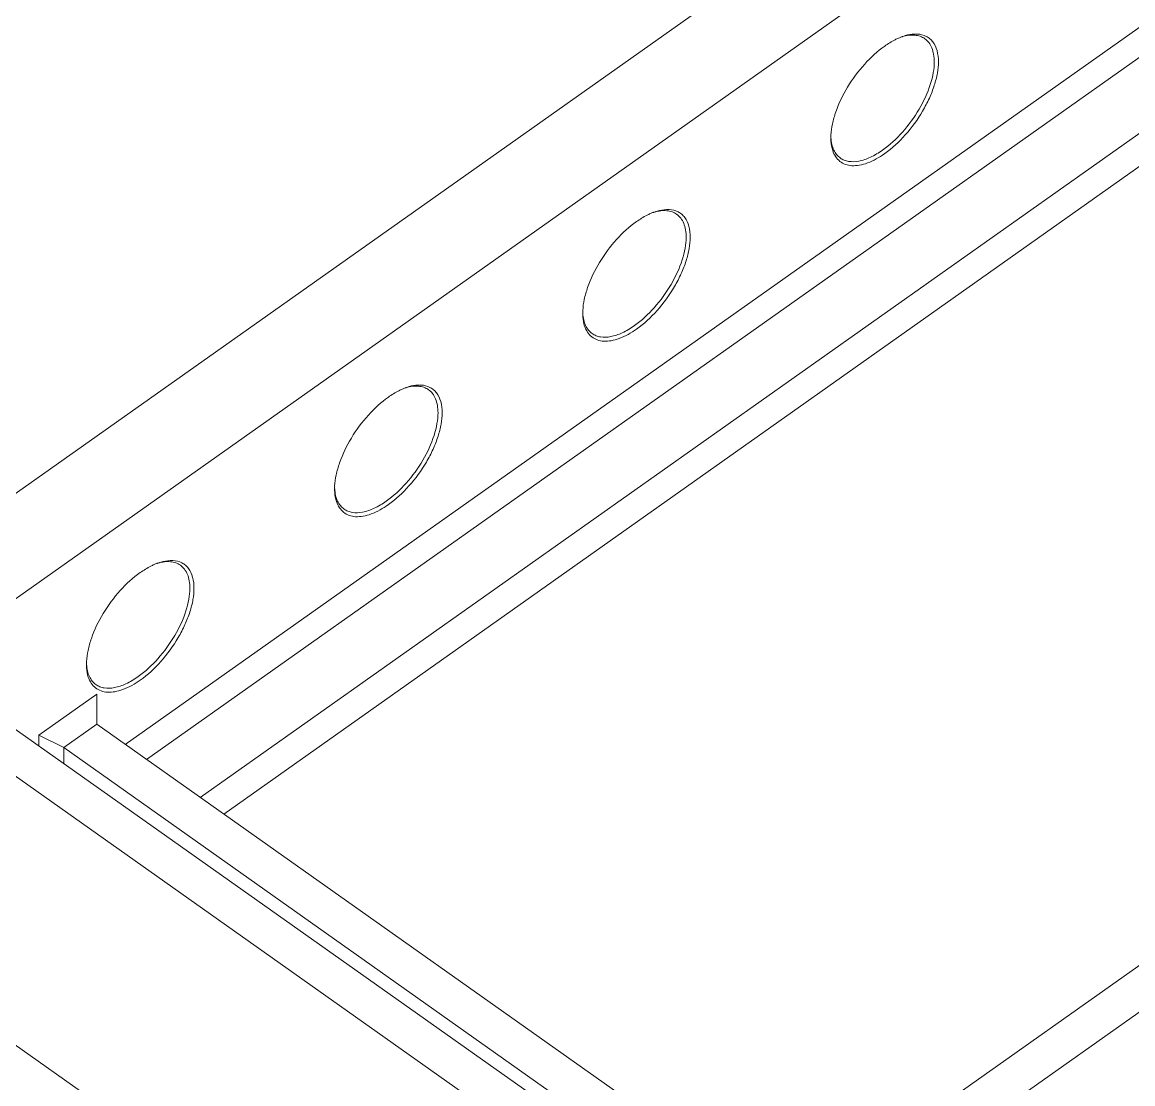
# Model space of a CAD drawing. Header units: millimetres. Extents: x 0 to 9253, y 0 to 2730.
# Drawn here: x 5221.9 to 5411.8, y 1902.8 to 2084.3 of the extents above; entities that cross this region are included whole.
import ezdxf

# ---------------------------------------------------------------- set-up
doc = ezdxf.new("R2010")
doc.units = ezdxf.units.MM
doc.layers.get('0').update_dxf_attribs({"lineweight": 13})

msp = doc.modelspace()

# ---------------------------------------------------------------- linework, layer by layer
at = {"color": 7, "linetype": 'Continuous'}
for p, q in [((5434.03, 2154.56), (5194.32, 1985.06)), ((5446.76, 2145.56), (5207.05, 1976.06)), ((5357.31, 1858.81), (5028.5, 2091.31)), ((5239.5, 1960.83), (5419.18, 2087.88)), ((5243.12, 1958.27), (5421.3, 2084.26)), ((5430.49, 2077.76), (5252.32, 1951.77)), ((5256.32, 1948.94), (5430.49, 2072.1)), ((5347.41, 1876.81), (5587.12, 2046.31)), ((5036.67, 2039.58), (5346.7, 1820.35)), ((5565.2, 2022.81), (5380.64, 1892.31)), ((5207.05, 1973.06), (5343.16, 1876.81)), ((5224.72, 1962.4), (5234.62, 1969.4)), ((5234.62, 1964.28), (5234.62, 1969.4)), ((5228.97, 1960.28), (5234.62, 1964.28)), ((5234.62, 1964.28), (5352.86, 1880.67)), ((5224.72, 1960.56), (5224.72, 1962.4)), ((5228.97, 1960.28), (5224.72, 1962.4)), ((5228.97, 1957.56), (5228.97, 1960.28)), ((5347, 1876.81), (5228.97, 1960.28))]:
    msp.add_line(p, q, dxfattribs=at)
for centre, radius, start, end in [((5375.76, 2072.38), 10.05, 110.6899, 113.7217), ((5375.52, 2072.99), 9.39, 109.4716, 110.6802), ((5375.29, 2073.66), 8.68, 106.3072, 109.4972), ((5369.51, 2064.51), 9.38, 178.4702, 179.992), ((5370.09, 2064.5), 9.95, 177.112, 178.4718), ((5333.33, 2042.38), 10.05, 110.6899, 113.7217), ((5333.1, 2042.99), 9.39, 109.4716, 110.6802), ((5332.86, 2043.66), 8.68, 106.3072, 109.4972), ((5327.66, 2034.5), 9.95, 177.112, 178.4718), ((5327.09, 2034.51), 9.38, 178.4702, 179.992), ((5290.9, 2012.38), 10.05, 110.6899, 113.7217), ((5290.67, 2012.99), 9.39, 109.4716, 110.6802), ((5290.44, 2013.66), 8.68, 106.3072, 109.4972), ((5284.66, 2004.51), 9.38, 178.4702, 179.992), ((5285.23, 2004.5), 9.95, 177.112, 178.4718), ((5248.01, 1983.66), 8.68, 106.3072, 109.4972), ((5248.48, 1982.38), 10.05, 110.6899, 113.7217), ((5248.24, 1982.99), 9.39, 109.4716, 110.6802), ((5242.81, 1974.5), 9.95, 177.112, 178.4718), ((5242.23, 1974.51), 9.38, 178.4702, 179.992)]:
    msp.add_arc(centre, radius, start, end, dxfattribs=at)
for points, knots in [([(5371.71, 2081.58), (5371.51, 2081.49), (5370.68, 2081.1), (5369.9, 2080.61), (5369.33, 2080.21)], [0, 0, 0, 0, 0.23616, 1, 1, 1, 1]), ([(5376.19, 2081.47), (5375.95, 2081.64), (5375.4, 2081.92), (5374.46, 2082.11), (5373.43, 2082.08), (5372.72, 2081.93), (5372.36, 2081.82)], [0, 0, 0, 0, 0.2225, 0.45747, 0.714627, 1, 1, 1, 1]), ([(5374.93, 2082.26), (5374.76, 2082.27), (5374.06, 2082.28), (5373.37, 2082.15), (5372.85, 2082)], [0, 0, 0, 0, 0.232716, 1, 1, 1, 1]), ([(5378.52, 2077.52), (5378.52, 2078.16), (5378.4, 2079.36), (5377.8, 2080.71), (5377.08, 2081.48), (5376.22, 2082.05), (5375.44, 2082.23), (5374.93, 2082.26)], [0, 0, 0, 0, 0.291419, 0.538606, 0.652467, 0.764716, 1, 1, 1, 1]), ([(5377.81, 2077.52), (5377.81, 2077.94), (5377.75, 2078.76), (5377.45, 2079.88), (5376.94, 2080.81), (5376.45, 2081.28), (5376.19, 2081.47)], [0, 0, 0, 0, 0.289643, 0.548347, 0.781425, 1, 1, 1, 1]), ([(5369.33, 2080.21), (5368.08, 2079.33), (5365.73, 2077.16), (5362.91, 2073.34), (5361.18, 2069.8), (5360.37, 2066.98), (5360.18, 2065.64), (5360.15, 2065)], [0, 0, 0, 0, 0.251201, 0.519921, 0.777808, 0.894648, 1, 1, 1, 1]), ([(5368.97, 2062.43), (5370.22, 2063.3), (5372.54, 2065.47), (5375.31, 2069.29), (5376.96, 2072.82), (5377.68, 2075.59), (5377.81, 2076.9), (5377.81, 2077.52)], [0, 0, 0, 0, 0.253523, 0.524317, 0.781826, 0.897152, 1, 1, 1, 1]), ([(5369.33, 2061.82), (5370.62, 2062.74), (5373.04, 2064.99), (5375.46, 2068.32), (5376.99, 2071.25), (5377.84, 2073.43), (5378.38, 2075.51), (5378.52, 2076.87), (5378.52, 2077.52)], [0, 0, 0, 0, 0.253429, 0.524117, 0.656536, 0.781906, 0.89719, 1, 1, 1, 1]), ([(5360.13, 2064.52), (5360.13, 2064.32), (5360.16, 2063.59), (5360.28, 2062.86), (5360.45, 2062.35)], [0, 0, 0, 0, 0.268463, 1, 1, 1, 1]), ([(5360.15, 2064.5), (5360.17, 2064.13), (5360.27, 2063.42), (5360.59, 2062.45), (5361.08, 2061.65), (5361.52, 2061.23), (5361.76, 2061.06)], [0, 0, 0, 0, 0.284912, 0.542059, 0.777135, 1, 1, 1, 1]), ([(5360.45, 2062.35), (5360.57, 2061.98), (5360.89, 2061.29), (5361.65, 2060.46), (5362.62, 2059.92), (5363.78, 2059.71), (5365.06, 2059.81), (5367.01, 2060.37), (5368.41, 2061.18), (5369.33, 2061.82)], [0, 0, 0, 0, 0.111445, 0.214237, 0.315791, 0.423823, 0.544201, 0.680178, 1, 1, 1, 1]), ([(5361.76, 2061.06), (5361.96, 2060.91), (5362.41, 2060.67), (5363.48, 2060.39), (5365.04, 2060.47), (5367.02, 2061.18), (5368.31, 2061.96), (5368.97, 2062.43)], [0, 0, 0, 0, 0.096437, 0.196831, 0.420864, 0.688207, 1, 1, 1, 1]), ([(5329.29, 2051.58), (5329.09, 2051.49), (5328.26, 2051.1), (5327.47, 2050.61), (5326.9, 2050.21)], [0, 0, 0, 0, 0.23616, 1, 1, 1, 1]), ([(5333.76, 2051.47), (5333.52, 2051.64), (5332.97, 2051.92), (5332.04, 2052.11), (5331, 2052.08), (5330.29, 2051.93), (5329.93, 2051.82)], [0, 0, 0, 0, 0.2225, 0.45747, 0.714627, 1, 1, 1, 1]), ([(5332.5, 2052.26), (5332.34, 2052.27), (5331.64, 2052.28), (5330.94, 2052.15), (5330.42, 2052)], [0, 0, 0, 0, 0.232716, 1, 1, 1, 1]), ([(5336.09, 2047.52), (5336.09, 2048.16), (5335.97, 2049.36), (5335.37, 2050.71), (5334.65, 2051.48), (5333.79, 2052.05), (5333.02, 2052.23), (5332.5, 2052.26)], [0, 0, 0, 0, 0.291419, 0.538606, 0.652467, 0.764716, 1, 1, 1, 1]), ([(5335.39, 2047.52), (5335.39, 2047.94), (5335.33, 2048.76), (5335.03, 2049.88), (5334.51, 2050.81), (5334.03, 2051.28), (5333.76, 2051.47)], [0, 0, 0, 0, 0.289643, 0.548347, 0.781425, 1, 1, 1, 1]), ([(5326.9, 2050.21), (5325.65, 2049.33), (5323.31, 2047.16), (5320.48, 2043.34), (5318.75, 2039.8), (5317.94, 2036.98), (5317.75, 2035.64), (5317.72, 2035)], [0, 0, 0, 0, 0.251201, 0.519921, 0.777808, 0.894648, 1, 1, 1, 1]), ([(5326.55, 2032.43), (5327.79, 2033.3), (5330.12, 2035.47), (5332.89, 2039.29), (5334.54, 2042.82), (5335.25, 2045.59), (5335.39, 2046.9), (5335.39, 2047.52)], [0, 0, 0, 0, 0.253523, 0.524317, 0.781826, 0.897152, 1, 1, 1, 1]), ([(5326.9, 2031.82), (5328.19, 2032.74), (5330.61, 2034.99), (5333.04, 2038.32), (5334.56, 2041.25), (5335.42, 2043.43), (5335.95, 2045.51), (5336.09, 2046.87), (5336.09, 2047.52)], [0, 0, 0, 0, 0.253429, 0.524117, 0.656536, 0.781906, 0.89719, 1, 1, 1, 1]), ([(5317.71, 2034.52), (5317.71, 2034.32), (5317.73, 2033.59), (5317.86, 2032.86), (5318.02, 2032.35)], [0, 0, 0, 0, 0.268463, 1, 1, 1, 1]), ([(5317.72, 2034.5), (5317.75, 2034.13), (5317.84, 2033.42), (5318.16, 2032.45), (5318.65, 2031.65), (5319.09, 2031.23), (5319.33, 2031.06)], [0, 0, 0, 0, 0.284912, 0.542059, 0.777135, 1, 1, 1, 1]), ([(5318.02, 2032.35), (5318.15, 2031.98), (5318.47, 2031.29), (5319.22, 2030.46), (5320.2, 2029.92), (5321.35, 2029.71), (5322.63, 2029.81), (5324.58, 2030.37), (5325.99, 2031.18), (5326.9, 2031.82)], [0, 0, 0, 0, 0.111445, 0.214237, 0.315791, 0.423823, 0.544201, 0.680178, 1, 1, 1, 1]), ([(5319.33, 2031.06), (5319.53, 2030.91), (5319.99, 2030.67), (5321.05, 2030.39), (5322.62, 2030.47), (5324.59, 2031.18), (5325.89, 2031.96), (5326.55, 2032.43)], [0, 0, 0, 0, 0.096437, 0.196831, 0.420864, 0.688207, 1, 1, 1, 1]), ([(5290.07, 2022.26), (5289.91, 2022.27), (5289.21, 2022.28), (5288.51, 2022.15), (5288, 2022)], [0, 0, 0, 0, 0.232716, 1, 1, 1, 1]), ([(5286.86, 2021.58), (5286.66, 2021.49), (5285.83, 2021.1), (5285.05, 2020.61), (5284.47, 2020.21)], [0, 0, 0, 0, 0.23616, 1, 1, 1, 1]), ([(5291.34, 2021.47), (5291.1, 2021.64), (5290.55, 2021.92), (5289.61, 2022.11), (5288.57, 2022.08), (5287.87, 2021.93), (5287.5, 2021.82)], [0, 0, 0, 0, 0.2225, 0.45747, 0.714627, 1, 1, 1, 1]), ([(5293.67, 2017.52), (5293.67, 2018.16), (5293.55, 2019.36), (5292.94, 2020.71), (5292.22, 2021.48), (5291.37, 2022.05), (5290.59, 2022.23), (5290.07, 2022.26)], [0, 0, 0, 0, 0.291419, 0.538606, 0.652467, 0.764716, 1, 1, 1, 1]), ([(5292.96, 2017.52), (5292.96, 2017.94), (5292.9, 2018.76), (5292.6, 2019.88), (5292.09, 2020.81), (5291.6, 2021.28), (5291.34, 2021.47)], [0, 0, 0, 0, 0.289643, 0.548347, 0.781425, 1, 1, 1, 1]), ([(5284.47, 2020.21), (5283.23, 2019.33), (5280.88, 2017.16), (5278.05, 2013.34), (5276.33, 2009.8), (5275.52, 2006.98), (5275.33, 2005.64), (5275.29, 2005)], [0, 0, 0, 0, 0.251201, 0.519921, 0.777808, 0.894648, 1, 1, 1, 1]), ([(5284.12, 2002.43), (5285.36, 2003.3), (5287.69, 2005.47), (5290.46, 2009.29), (5292.11, 2012.82), (5292.82, 2015.59), (5292.96, 2016.9), (5292.96, 2017.52)], [0, 0, 0, 0, 0.253523, 0.524317, 0.781826, 0.897152, 1, 1, 1, 1]), ([(5284.47, 2001.82), (5285.77, 2002.74), (5288.19, 2004.99), (5290.61, 2008.32), (5292.14, 2011.25), (5292.99, 2013.43), (5293.53, 2015.51), (5293.67, 2016.87), (5293.67, 2017.52)], [0, 0, 0, 0, 0.253429, 0.524117, 0.656536, 0.781906, 0.89719, 1, 1, 1, 1]), ([(5275.28, 2004.52), (5275.28, 2004.32), (5275.31, 2003.59), (5275.43, 2002.86), (5275.6, 2002.35)], [0, 0, 0, 0, 0.268463, 1, 1, 1, 1]), ([(5275.3, 2004.5), (5275.32, 2004.13), (5275.41, 2003.42), (5275.73, 2002.45), (5276.22, 2001.65), (5276.67, 2001.23), (5276.9, 2001.06)], [0, 0, 0, 0, 0.284912, 0.542059, 0.777135, 1, 1, 1, 1]), ([(5275.6, 2002.35), (5275.72, 2001.98), (5276.04, 2001.29), (5276.79, 2000.46), (5277.77, 1999.92), (5278.92, 1999.71), (5280.21, 1999.81), (5282.15, 2000.37), (5283.56, 2001.18), (5284.47, 2001.82)], [0, 0, 0, 0, 0.111445, 0.214237, 0.315791, 0.423823, 0.544201, 0.680178, 1, 1, 1, 1]), ([(5276.9, 2001.06), (5277.11, 2000.91), (5277.56, 2000.67), (5278.62, 2000.39), (5280.19, 2000.47), (5282.17, 2001.18), (5283.46, 2001.96), (5284.12, 2002.43)], [0, 0, 0, 0, 0.096437, 0.196831, 0.420864, 0.688207, 1, 1, 1, 1]), ([(5248.91, 1991.47), (5248.67, 1991.64), (5248.12, 1991.92), (5247.18, 1992.11), (5246.15, 1992.08), (5245.44, 1991.93), (5245.08, 1991.82)], [0, 0, 0, 0, 0.2225, 0.45747, 0.714627, 1, 1, 1, 1]), ([(5247.65, 1992.26), (5247.48, 1992.27), (5246.78, 1992.28), (5246.09, 1992.15), (5245.57, 1992)], [0, 0, 0, 0, 0.232716, 1, 1, 1, 1]), ([(5251.24, 1987.52), (5251.24, 1988.16), (5251.12, 1989.36), (5250.52, 1990.71), (5249.8, 1991.48), (5248.94, 1992.05), (5248.17, 1992.23), (5247.65, 1992.26)], [0, 0, 0, 0, 0.291419, 0.538606, 0.652467, 0.764716, 1, 1, 1, 1]), ([(5242.05, 1990.21), (5240.8, 1989.33), (5238.45, 1987.16), (5235.63, 1983.34), (5233.9, 1979.8), (5233.09, 1976.98), (5232.9, 1975.64), (5232.87, 1975)], [0, 0, 0, 0, 0.251201, 0.519921, 0.777808, 0.894648, 1, 1, 1, 1]), ([(5244.43, 1991.58), (5244.23, 1991.49), (5243.41, 1991.1), (5242.62, 1990.61), (5242.05, 1990.21)], [0, 0, 0, 0, 0.23616, 1, 1, 1, 1]), ([(5250.53, 1987.52), (5250.53, 1987.94), (5250.47, 1988.76), (5250.17, 1989.88), (5249.66, 1990.81), (5249.17, 1991.28), (5248.91, 1991.47)], [0, 0, 0, 0, 0.289643, 0.548347, 0.781425, 1, 1, 1, 1]), ([(5241.69, 1972.43), (5242.94, 1973.3), (5245.26, 1975.47), (5248.03, 1979.29), (5249.69, 1982.82), (5250.4, 1985.59), (5250.53, 1986.9), (5250.53, 1987.52)], [0, 0, 0, 0, 0.253523, 0.524317, 0.781826, 0.897152, 1, 1, 1, 1]), ([(5242.05, 1971.82), (5243.34, 1972.74), (5245.76, 1974.99), (5248.18, 1978.32), (5249.71, 1981.25), (5250.56, 1983.43), (5251.1, 1985.51), (5251.24, 1986.87), (5251.24, 1987.52)], [0, 0, 0, 0, 0.253429, 0.524117, 0.656536, 0.781906, 0.89719, 1, 1, 1, 1]), ([(5232.86, 1974.52), (5232.86, 1974.32), (5232.88, 1973.59), (5233, 1972.86), (5233.17, 1972.35)], [0, 0, 0, 0, 0.268463, 1, 1, 1, 1]), ([(5232.87, 1974.5), (5232.89, 1974.13), (5232.99, 1973.42), (5233.31, 1972.45), (5233.8, 1971.65), (5234.24, 1971.23), (5234.48, 1971.06)], [0, 0, 0, 0, 0.284912, 0.542059, 0.777135, 1, 1, 1, 1]), ([(5233.17, 1972.35), (5233.29, 1971.98), (5233.61, 1971.29), (5234.37, 1970.46), (5235.34, 1969.92), (5236.5, 1969.71), (5237.78, 1969.81), (5239.73, 1970.37), (5241.13, 1971.18), (5242.05, 1971.82)], [0, 0, 0, 0, 0.111445, 0.214237, 0.315791, 0.423823, 0.544201, 0.680178, 1, 1, 1, 1]), ([(5234.48, 1971.06), (5234.68, 1970.91), (5235.14, 1970.67), (5236.2, 1970.39), (5237.76, 1970.47), (5239.74, 1971.18), (5241.03, 1971.96), (5241.69, 1972.43)], [0, 0, 0, 0, 0.096437, 0.196831, 0.420864, 0.688207, 1, 1, 1, 1])]:
    msp.add_open_spline(points, degree=3, knots=knots, dxfattribs=at)

doc.saveas('drawing.dxf')
